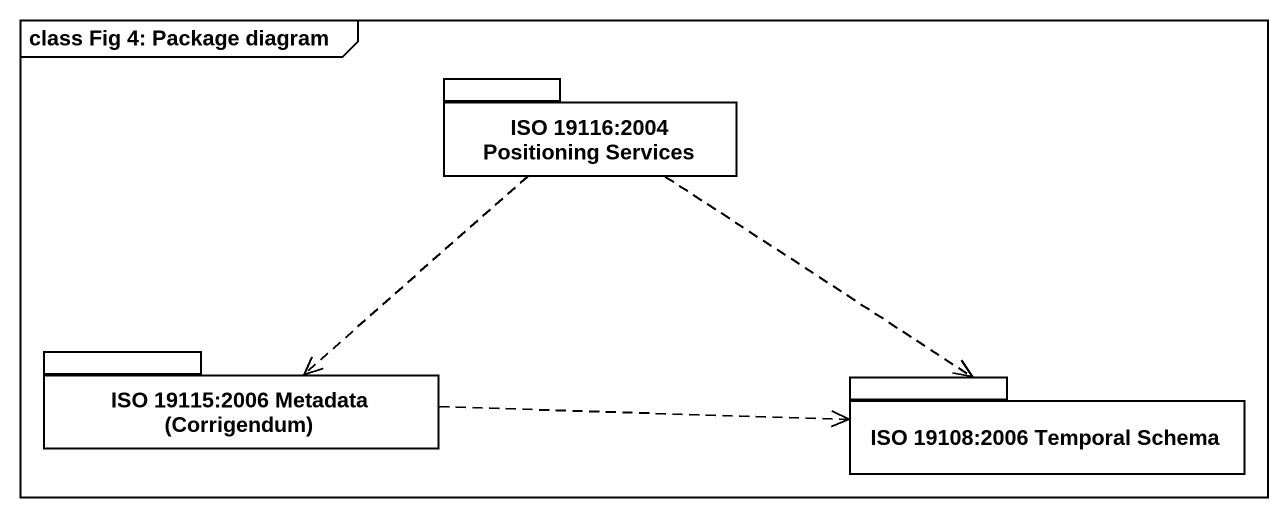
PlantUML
@startuml
mainframe class Fig 4: Package diagram
package "ISO 19116:2004 Positioning Services" as ISO_19116_2004_Positioning {
}
package "ISO 19115:2006 Metadata (Corrigendum)" as ISO_19115_2006_Metadata {
}
package "ISO 19108:2006 Temporal Schema" as ISO_19108_2006_Temporal {
}
ISO_19116_2004_Positioning ..> ISO_19115_2006_Metadata
ISO_19116_2004_Positioning ..> ISO_19108_2006_Temporal
ISO_19115_2006_Metadata .right.> ISO_19108_2006_Temporal
@enduml
